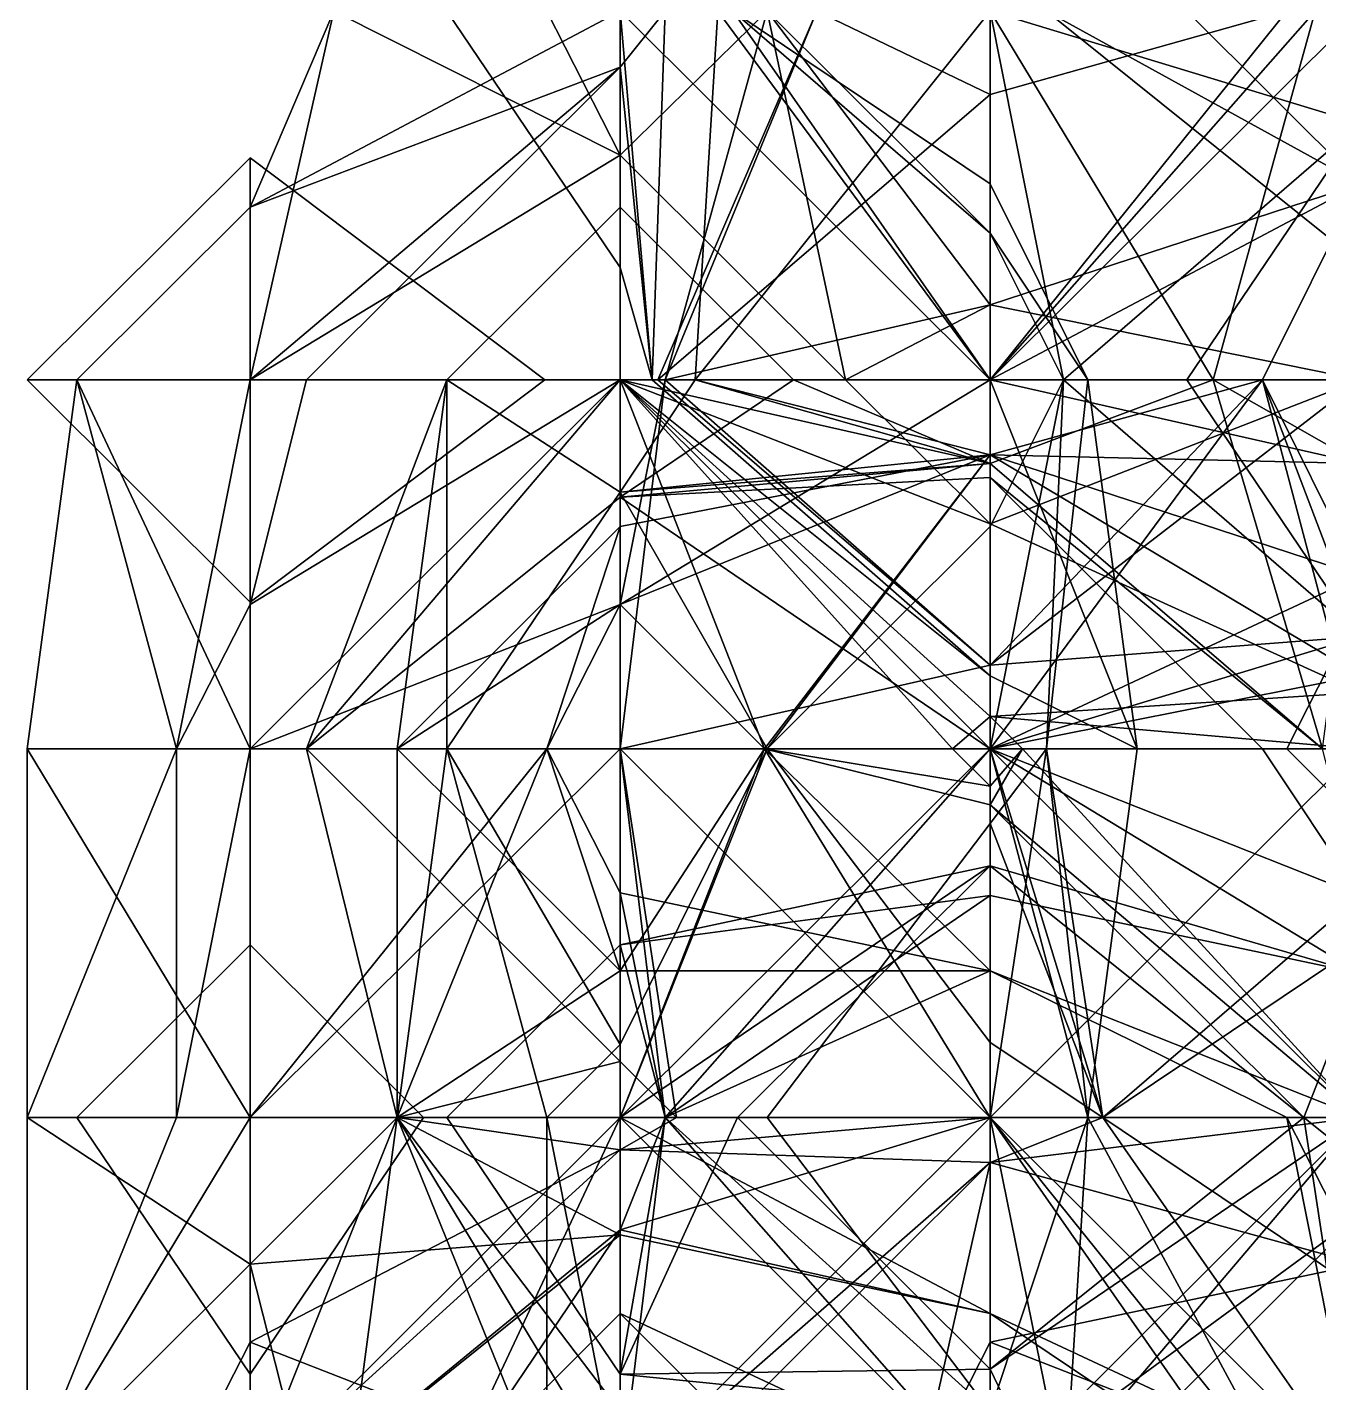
# Model space of a CAD drawing. Header units: metres. Extents: x 15 to 162, y 15 to 204.
# Drawn here: x 14.63 to 35.92, y 99.04 to 121.4 of the extents above; entities that cross this region are included whole.
import ezdxf

# ---------------------------------------------------------------- set-up
doc = ezdxf.new("R2010")
doc.units = ezdxf.units.M

msp = doc.modelspace()

# ---------------------------------------------------------------- linework, layer by layer
at = {"layer": 'fALFF_NINET_XXX_pre-post.nii', "color": 116, "linetype": 'CONTINUOUS'}
for points in [[(24.4, 121.666664, 47.82535), (19.68139, 121.666664, 53.129032), (18.3, 118.4329, 53.129032)], [(24.4, 120.73991, 47.225807), (24.4, 121.666664, 47.82535), (18.3, 118.4329, 53.129032)], [(24.4, 119.29037, 59.032257), (18.3, 115.583336, 55.894226), (19.68139, 121.666664, 53.129032)], [(18.3, 118.4329, 53.129032), (19.68139, 121.666664, 53.129032), (18.3, 115.583336, 55.894226)], [(24.4, 119.29037, 59.032257), (19.68139, 121.666664, 53.129032), (23.189682, 121.666664, 59.032257)], [(24.4, 121.666664, 37.217995), (21.542631, 121.666664, 41.322582), (24.4, 117.43685, 41.322582)], [(24.4, 117.43685, 41.322582), (21.542631, 121.666664, 41.322582), (24.4, 121.666664, 45.427166)], [(24.4, 119.29037, 59.032257), (23.189682, 121.666664, 59.032257), (24.4, 121.666664, 60.203533)], [(24.931028, 115.583336, 41.322582), (24.4, 121.666664, 37.217995), (24.4, 117.43685, 41.322582)], [(30.5, 115.583336, 36.588425), (24.4, 121.666664, 37.217995), (24.931028, 115.583336, 41.322582)], [(30.5, 115.583336, 36.588425), (26.258595, 121.666664, 35.419353), (24.4, 121.666664, 37.217995)], [(24.4, 120.73991, 47.225807), (24.931028, 115.583336, 41.322582), (25.143436, 121.666664, 47.225807)], [(24.4, 117.43685, 41.322582), (24.4, 121.666664, 45.427166), (24.931028, 115.583336, 41.322582)], [(24.4, 121.666664, 45.427166), (25.143436, 121.666664, 47.225807), (24.931028, 115.583336, 41.322582)], [(24.4, 120.73991, 47.225807), (25.143436, 121.666664, 47.225807), (24.4, 121.666664, 47.82535)], [(24.4, 119.29037, 59.032257), (24.4, 121.666664, 60.203533), (26.82559, 121.666664, 64.935486)], [(28.117188, 115.583336, 59.032257), (24.4, 119.29037, 59.032257), (26.82559, 121.666664, 64.935486)], [(30.5, 120.28905, 76.741936), (25.019531, 115.583336, 76.741936), (27.642632, 121.666664, 70.83871)], [(25.019531, 115.583336, 76.741936), (25.143436, 115.583336, 70.83871), (27.642632, 121.666664, 70.83871)], [(30.5, 116.81901, 64.935486), (26.82559, 121.666664, 64.935486), (25.143436, 115.583336, 70.83871)], [(26.82559, 121.666664, 64.935486), (27.642632, 121.666664, 70.83871), (25.143436, 115.583336, 70.83871)], [(25.639063, 115.583336, 112.16129), (30.5, 121.666664, 106.97752), (26.012829, 121.666664, 112.16129)], [(25.639063, 115.583336, 112.16129), (30.5, 115.583336, 108.605415), (30.5, 121.666664, 106.97752)], [(25.639063, 115.583336, 112.16129), (26.012829, 121.666664, 112.16129), (30.5, 115.583336, 116.865425)], [(30.5, 115.583336, 116.865425), (26.012829, 121.666664, 112.16129), (30.5, 121.666664, 116.50371)], [(30.5, 118.0023, 29.516129), (26.258595, 121.666664, 35.419353), (30.5, 118.8171, 35.419353)], [(26.82559, 121.666664, 29.516129), (26.258595, 121.666664, 35.419353), (30.5, 118.0023, 29.516129)], [(30.5, 115.583336, 36.588425), (30.5, 118.8171, 35.419353), (26.258595, 121.666664, 35.419353)], [(30.5, 121.666664, 25.960249), (26.82559, 121.666664, 29.516129), (30.5, 118.0023, 29.516129)], [(28.117188, 115.583336, 59.032257), (26.82559, 121.666664, 64.935486), (30.5, 116.81901, 64.935486)], [(30.5, 120.28905, 76.741936), (27.642632, 121.666664, 70.83871), (30.5, 121.666664, 73.603905)], [(36.6, 119.81315, 23.612904), (36.6, 121.666664, 24.21245), (30.5, 121.666664, 25.960249)], [(36.6, 119.81315, 23.612904), (30.5, 121.666664, 25.960249), (31.708038, 115.583336, 29.516129)], [(30.5, 118.0023, 29.516129), (31.708038, 115.583336, 29.516129), (30.5, 121.666664, 25.960249)], [(30.5, 121.666664, 73.603905), (35.389683, 121.666664, 76.741936), (30.5, 120.28905, 76.741936)], [(35.389683, 121.666664, 76.741936), (30.5, 115.583336, 81.308334), (30.5, 120.28905, 76.741936)], [(35.389683, 121.666664, 76.741936), (36.6, 121.666664, 77.91321), (30.5, 115.583336, 81.308334)], [(36.6, 121.666664, 77.91321), (36.6, 115.583336, 79.50713), (30.5, 115.583336, 81.308334)], [(35.856564, 121.666664, 112.16129), (30.5, 115.583336, 108.605415), (34.174408, 115.583336, 112.16129)], [(35.856564, 121.666664, 112.16129), (30.5, 121.666664, 106.97752), (30.5, 115.583336, 108.605415)], [(34.174408, 115.583336, 112.16129), (30.5, 121.666664, 116.50371), (35.856564, 121.666664, 112.16129)], [(30.5, 115.583336, 116.865425), (30.5, 121.666664, 116.50371), (34.174408, 115.583336, 112.16129)], [(36.6, 118.8171, 100.354836), (31.429296, 121.666664, 106.258064), (36.6, 117.51546, 106.258064)], [(33.742634, 121.666664, 100.354836), (31.429296, 121.666664, 106.258064), (36.6, 118.8171, 100.354836)], [(31.429296, 121.666664, 106.258064), (36.6, 121.666664, 111.26197), (36.6, 117.51546, 106.258064)], [(36.6, 121.666664, 97.58964), (33.742634, 121.666664, 100.354836), (36.6, 118.8171, 100.354836)], [(24.4, 120.73991, 47.225807), (18.3, 118.4329, 53.129032), (18.3, 115.583336, 49.024445)], [(24.4, 120.73991, 47.225807), (18.3, 115.583336, 49.024445), (19.229298, 115.583336, 47.225807)], [(24.4, 115.583336, 42.2219), (24.4, 120.73991, 47.225807), (19.229298, 115.583336, 47.225807)], [(24.4, 120.73991, 47.225807), (24.4, 115.583336, 42.2219), (24.931028, 115.583336, 41.322582)], [(25.019531, 115.583336, 76.741936), (30.5, 120.28905, 76.741936), (30.5, 115.583336, 81.308334)], [(36.6, 119.81315, 23.612904), (31.708038, 115.583336, 29.516129), (33.742634, 115.583336, 23.612904)], [(36.6, 115.583336, 20.847708), (36.6, 119.81315, 23.612904), (33.742634, 115.583336, 23.612904)], [(18.3, 115.583336, 79.08928), (18.3, 119.2477, 82.645164), (14.625591, 115.583336, 82.645164)], [(14.625591, 115.583336, 82.645164), (18.3, 119.2477, 82.645164), (18.3, 115.583336, 87.3493)], [(24.4, 119.29037, 59.032257), (24.4, 115.583336, 58.518364), (18.3, 115.583336, 55.894226)], [(23.160938, 115.583336, 82.645164), (18.3, 119.2477, 82.645164), (18.3, 115.583336, 79.08928)], [(23.160938, 115.583336, 82.645164), (18.3, 115.583336, 87.3493), (18.3, 119.2477, 82.645164)], [(28.117188, 115.583336, 59.032257), (24.4, 115.583336, 58.518364), (24.4, 119.29037, 59.032257)], [(30.5, 118.8171, 35.419353), (32.112827, 115.583336, 35.419353), (30.5, 118.0023, 29.516129)], [(32.112827, 115.583336, 35.419353), (30.5, 118.8171, 35.419353), (30.5, 115.583336, 36.588425)], [(36.6, 118.8171, 64.935486), (36.6, 115.583336, 63.060562), (30.5, 116.81901, 64.935486)], [(30.5, 115.583336, 65.65494), (34.98717, 115.583336, 70.83871), (36.6, 118.8171, 70.83871)], [(30.5, 115.583336, 65.65494), (36.6, 118.8171, 70.83871), (30.5, 116.81901, 64.935486)], [(30.5, 116.81901, 64.935486), (36.6, 118.8171, 70.83871), (36.6, 118.8171, 64.935486)], [(34.98717, 115.583336, 70.83871), (36.6, 115.583336, 73.97674), (36.6, 118.8171, 70.83871)], [(18.3, 115.583336, 49.024445), (18.3, 118.4329, 53.129032), (15.442632, 115.583336, 53.129032)], [(15.442632, 115.583336, 53.129032), (18.3, 118.4329, 53.129032), (18.3, 115.583336, 55.894226)], [(24.4, 115.583336, 103.49287), (24.4, 118.4329, 106.258064), (21.542631, 115.583336, 106.258064)], [(21.542631, 115.583336, 106.258064), (24.4, 118.4329, 106.258064), (24.4, 115.583336, 110.36265)], [(27.257368, 115.583336, 106.258064), (24.4, 118.4329, 106.258064), (24.4, 115.583336, 103.49287)], [(27.257368, 115.583336, 106.258064), (24.4, 115.583336, 110.36265), (24.4, 118.4329, 106.258064)], [(32.112827, 115.583336, 35.419353), (31.708038, 115.583336, 29.516129), (30.5, 118.0023, 29.516129)], [(30.5, 116.81901, 64.935486), (25.143436, 115.583336, 70.83871), (30.5, 115.583336, 65.65494)], [(28.117188, 115.583336, 59.032257), (30.5, 116.81901, 64.935486), (30.5, 115.583336, 61.338207)], [(36.6, 115.583336, 63.060562), (30.5, 115.583336, 61.338207), (30.5, 116.81901, 64.935486)], [(15.442632, 115.583336, 53.129032), (14.625591, 109.5, 53.129032), (17.089684, 109.5, 47.225807)], [(14.625591, 109.5, 53.129032), (15.442632, 115.583336, 53.129032), (18.3, 109.5, 56.684914)], [(18.3, 115.583336, 79.08928), (14.625591, 115.583336, 82.645164), (18.3, 111.91897, 82.645164)], [(18.3, 111.91897, 82.645164), (14.625591, 115.583336, 82.645164), (18.3, 115.583336, 87.3493)], [(18.3, 115.583336, 49.024445), (15.442632, 115.583336, 53.129032), (17.089684, 109.5, 47.225807)], [(18.3, 109.5, 56.684914), (15.442632, 115.583336, 53.129032), (18.3, 115.583336, 55.894226)], [(18.3, 115.583336, 49.024445), (17.089684, 109.5, 47.225807), (18.3, 111.876305, 47.225807)], [(18.3, 111.876305, 47.225807), (24.4, 115.583336, 42.2219), (19.229298, 115.583336, 47.225807)], [(18.3, 111.876305, 47.225807), (18.3, 109.5, 46.05453), (24.4, 115.583336, 42.2219)], [(18.3, 109.5, 46.05453), (24.4, 109.5, 43.669926), (24.4, 115.583336, 42.2219)], [(18.3, 111.876305, 47.225807), (19.229298, 115.583336, 47.225807), (18.3, 115.583336, 49.024445)], [(24.4, 111.876305, 59.032257), (18.3, 109.5, 56.684914), (24.4, 115.583336, 58.518364)], [(24.4, 115.583336, 58.518364), (18.3, 109.5, 56.684914), (18.3, 115.583336, 55.894226)], [(18.3, 111.91897, 82.645164), (23.160938, 115.583336, 82.645164), (18.3, 115.583336, 79.08928)], [(18.3, 111.91897, 82.645164), (18.3, 115.583336, 87.3493), (23.160938, 115.583336, 82.645164)], [(24.4, 115.583336, 103.49287), (19.229298, 109.5, 100.354836), (24.4, 113.65121, 100.354836)], [(24.4, 115.583336, 103.49287), (21.542631, 115.583336, 106.258064), (19.229298, 109.5, 100.354836)], [(21.542631, 115.583336, 106.258064), (20.725592, 109.5, 106.258064), (19.229298, 109.5, 100.354836)], [(21.542631, 109.5, 112.16129), (20.725592, 109.5, 106.258064), (21.542631, 115.583336, 106.258064)], [(24.4, 113.72982, 112.16129), (21.542631, 115.583336, 106.258064), (24.4, 115.583336, 110.36265)], [(24.4, 113.72982, 112.16129), (21.542631, 109.5, 112.16129), (21.542631, 115.583336, 106.258064)], [(30.5, 110.70474, 41.322582), (24.931028, 115.583336, 41.322582), (24.4, 115.583336, 42.2219)], [(30.5, 110.70474, 41.322582), (24.4, 115.583336, 42.2219), (30.5, 109.5, 43.669926)], [(30.5, 109.5, 43.669926), (24.4, 115.583336, 42.2219), (24.4, 109.5, 43.669926)], [(30.5, 113.20703, 59.032257), (30.5, 110.02957, 53.129032), (24.4, 115.583336, 58.518364)], [(30.5, 113.20703, 59.032257), (24.4, 115.583336, 58.518364), (28.117188, 115.583336, 59.032257)], [(30.5, 110.02957, 53.129032), (29.880468, 109.5, 53.129032), (24.4, 115.583336, 58.518364)], [(24.4, 111.876305, 59.032257), (24.4, 115.583336, 58.518364), (26.782812, 109.5, 59.032257)], [(29.880468, 109.5, 53.129032), (26.782812, 109.5, 59.032257), (24.4, 115.583336, 58.518364)], [(30.5, 115.583336, 65.65494), (25.143436, 115.583336, 70.83871), (24.4, 111.876305, 70.83871)], [(30.5, 115.583336, 65.65494), (24.4, 111.876305, 70.83871), (30.5, 114.34766, 64.935486)], [(30.5, 110.87762, 76.741936), (24.4, 109.5, 72.00999), (25.143436, 115.583336, 70.83871)], [(24.4, 111.876305, 70.83871), (25.143436, 115.583336, 70.83871), (24.4, 109.5, 72.00999)], [(27.257368, 115.583336, 106.258064), (24.4, 115.583336, 103.49287), (24.4, 113.65121, 100.354836)], [(27.257368, 115.583336, 106.258064), (24.4, 113.65121, 100.354836), (30.5, 114.20572, 106.258064)], [(24.4, 115.583336, 110.36265), (27.257368, 115.583336, 106.258064), (30.5, 114.20572, 106.258064)], [(24.4, 115.583336, 110.36265), (30.5, 114.20572, 106.258064), (24.4, 113.72982, 112.16129)], [(25.639063, 115.583336, 112.16129), (24.4, 113.72982, 112.16129), (30.5, 114.20572, 106.258064)], [(24.4, 113.72982, 112.16129), (25.639063, 115.583336, 112.16129), (30.5, 114.34766, 118.064514)], [(30.5, 115.583336, 36.588425), (24.931028, 115.583336, 41.322582), (30.5, 110.70474, 41.322582)], [(30.5, 110.87762, 76.741936), (25.143436, 115.583336, 70.83871), (25.019531, 115.583336, 76.741936)], [(30.5, 110.87762, 76.741936), (25.019531, 115.583336, 76.741936), (30.5, 115.583336, 81.308334)], [(30.5, 115.583336, 108.605415), (25.639063, 115.583336, 112.16129), (30.5, 114.20572, 106.258064)], [(25.639063, 115.583336, 112.16129), (30.5, 115.583336, 116.865425), (30.5, 114.34766, 118.064514)], [(30.5, 115.583336, 61.338207), (30.5, 113.20703, 59.032257), (28.117188, 115.583336, 59.032257)], [(36.6, 111.353516, 23.612904), (31.708038, 115.583336, 29.516129), (30.5, 109.5, 25.960249)], [(30.5, 109.5, 25.960249), (31.708038, 115.583336, 29.516129), (30.5, 113.16437, 29.516129)], [(30.5, 109.5, 34.22026), (30.5, 113.16437, 29.516129), (31.708038, 115.583336, 29.516129)], [(30.5, 109.5, 34.22026), (31.708038, 115.583336, 29.516129), (31.429296, 109.5, 35.419353)], [(30.5, 115.583336, 36.588425), (30.5, 110.70474, 41.322582), (32.92559, 109.5, 41.322582)], [(30.5, 115.583336, 36.588425), (32.92559, 109.5, 41.322582), (32.112827, 115.583336, 35.419353)], [(36.6, 115.583336, 63.060562), (36.6, 110.42676, 59.032257), (30.5, 113.20703, 59.032257)], [(36.6, 115.583336, 63.060562), (30.5, 113.20703, 59.032257), (30.5, 115.583336, 61.338207)], [(34.98717, 115.583336, 70.83871), (30.5, 115.583336, 65.65494), (30.5, 114.34766, 64.935486)], [(34.98717, 115.583336, 70.83871), (30.5, 114.34766, 64.935486), (36.6, 112.34956, 70.83871)], [(36.6, 109.5, 74.9433), (30.5, 109.5, 75.18114), (34.98717, 115.583336, 70.83871)], [(30.5, 109.5, 75.18114), (30.5, 110.87762, 76.741936), (34.98717, 115.583336, 70.83871)], [(30.5, 110.87762, 76.741936), (36.6, 111.353516, 76.741936), (34.98717, 115.583336, 70.83871)], [(30.5, 110.87762, 76.741936), (36.6, 115.583336, 79.50713), (36.6, 111.353516, 76.741936)], [(30.5, 115.583336, 81.308334), (36.6, 115.583336, 79.50713), (30.5, 110.87762, 76.741936)], [(30.5, 114.20572, 106.258064), (34.174408, 115.583336, 112.16129), (30.5, 115.583336, 108.605415)], [(35.98047, 109.5, 106.258064), (34.174408, 115.583336, 112.16129), (30.5, 114.20572, 106.258064)], [(30.5, 115.583336, 116.865425), (34.174408, 115.583336, 112.16129), (36.6, 114.20572, 112.16129)], [(30.5, 115.583336, 116.865425), (36.6, 114.20572, 112.16129), (30.5, 114.34766, 118.064514)], [(31.429296, 109.5, 35.419353), (31.708038, 115.583336, 29.516129), (32.112827, 115.583336, 35.419353)], [(32.112827, 115.583336, 35.419353), (32.92559, 109.5, 41.322582), (31.429296, 109.5, 35.419353)], [(36.6, 111.353516, 23.612904), (33.742634, 115.583336, 23.612904), (31.708038, 115.583336, 29.516129)], [(36.6, 115.583336, 20.847708), (33.742634, 115.583336, 23.612904), (36.6, 111.353516, 23.612904)], [(35.98047, 109.5, 106.258064), (36.6, 114.20572, 112.16129), (34.174408, 115.583336, 112.16129)], [(36.6, 109.5, 74.9433), (34.98717, 115.583336, 70.83871), (36.6, 112.34956, 70.83871)], [(36.6, 115.583336, 73.97674), (34.98717, 115.583336, 70.83871), (36.6, 111.353516, 76.741936)], [(30.5, 114.34766, 64.935486), (24.4, 111.876305, 59.032257), (26.782812, 109.5, 59.032257)], [(30.5, 114.34766, 64.935486), (24.4, 113.16437, 64.935486), (24.4, 111.876305, 59.032257)], [(30.5, 114.34766, 64.935486), (24.4, 111.876305, 70.83871), (24.4, 113.16437, 64.935486)], [(24.4, 113.72982, 112.16129), (30.5, 114.34766, 118.064514), (26.82559, 109.5, 118.064514)], [(30.5, 109.5, 60.23135), (30.5, 114.34766, 64.935486), (26.782812, 109.5, 59.032257)], [(26.82559, 109.5, 118.064514), (30.5, 114.34766, 118.064514), (30.5, 109.5, 121.62039)], [(30.5, 109.5, 60.23135), (36.6, 110.70701, 64.935486), (30.5, 114.34766, 64.935486)], [(36.6, 112.34956, 70.83871), (30.5, 114.34766, 64.935486), (36.6, 110.70701, 64.935486)], [(30.5, 114.34766, 118.064514), (36.6, 114.20572, 112.16129), (36.6, 112.34956, 118.064514)], [(36.6, 112.34956, 118.064514), (30.5, 109.5, 121.62039), (30.5, 114.34766, 118.064514)], [(30.5, 114.20572, 106.258064), (24.4, 113.65121, 100.354836), (30.5, 113.97491, 100.354836)], [(30.5, 114.20572, 106.258064), (30.5, 113.97491, 100.354836), (35.98047, 109.5, 106.258064)], [(30.5, 113.97491, 100.354836), (24.4, 113.65121, 100.354836), (30.5, 109.5, 96.01242)], [(34.98717, 109.5, 100.354836), (30.5, 113.97491, 100.354836), (30.5, 109.5, 96.01242)], [(35.98047, 109.5, 106.258064), (30.5, 113.97491, 100.354836), (34.98717, 109.5, 100.354836)], [(24.4, 109.5, 96.32654), (24.4, 113.65121, 100.354836), (19.229298, 109.5, 100.354836)], [(21.542631, 109.5, 112.16129), (24.4, 113.72982, 112.16129), (24.4, 109.5, 114.92649)], [(24.4, 113.72982, 112.16129), (26.82559, 109.5, 118.064514), (24.4, 109.5, 114.92649)], [(30.5, 109.5, 96.01242), (24.4, 113.65121, 100.354836), (24.4, 109.5, 96.32654)], [(23.189682, 109.5, 59.032257), (24.4, 113.16437, 64.935486), (20.725592, 109.5, 64.935486)], [(24.4, 113.16437, 64.935486), (24.4, 111.876305, 70.83871), (20.725592, 109.5, 64.935486)], [(24.4, 111.876305, 59.032257), (24.4, 113.16437, 64.935486), (23.189682, 109.5, 59.032257)], [(30.5, 109.5, 25.960249), (30.5, 113.16437, 29.516129), (26.82559, 109.5, 29.516129)], [(26.82559, 109.5, 29.516129), (30.5, 113.16437, 29.516129), (30.5, 109.5, 34.22026)], [(36.6, 110.42676, 59.032257), (30.5, 110.02957, 53.129032), (30.5, 113.20703, 59.032257)], [(36.6, 109.5, 122.169106), (30.5, 109.5, 121.62039), (36.6, 112.34956, 118.064514)], [(18.3, 109.5, 46.05453), (18.3, 111.876305, 47.225807), (17.089684, 109.5, 47.225807)], [(24.4, 111.876305, 59.032257), (23.189682, 109.5, 59.032257), (18.3, 109.5, 56.684914)], [(20.725592, 109.5, 64.935486), (24.4, 111.876305, 70.83871), (23.189682, 109.5, 70.83871)], [(23.189682, 109.5, 70.83871), (24.4, 111.876305, 70.83871), (24.4, 109.5, 72.00999)], [(36.6, 109.5, 127.56502), (36.6, 111.876305, 129.87097), (35.389683, 109.5, 129.87097)], [(35.389683, 109.5, 129.87097), (36.6, 111.876305, 129.87097), (36.6, 109.5, 131.04224)], [(36.6, 111.353516, 23.612904), (30.5, 109.5, 25.960249), (36.6, 109.5, 24.512222)], [(30.5, 110.87762, 76.741936), (30.5, 109.5, 75.18114), (24.4, 109.5, 72.00999)], [(36.6, 109.5, 62.629536), (36.6, 110.70701, 64.935486), (30.5, 109.5, 60.23135)], [(32.92559, 109.5, 41.322582), (30.5, 110.70474, 41.322582), (30.5, 109.5, 43.669926)], [(36.6, 109.5, 58.518364), (30.5, 110.02957, 53.129032), (36.6, 110.42676, 59.032257)], [(30.5, 109.5, 51.92994), (29.880468, 109.5, 53.129032), (30.5, 110.02957, 53.129032)], [(31.031029, 109.5, 53.129032), (30.5, 109.5, 51.92994), (30.5, 110.02957, 53.129032)], [(36.6, 109.5, 58.518364), (31.031029, 109.5, 53.129032), (30.5, 110.02957, 53.129032)], [(17.089684, 103.416664, 47.225807), (17.089684, 109.5, 47.225807), (14.625591, 103.416664, 53.129032)], [(14.625591, 103.416664, 53.129032), (17.089684, 109.5, 47.225807), (14.625591, 109.5, 53.129032)], [(18.3, 103.416664, 56.684914), (14.625591, 109.5, 53.129032), (18.3, 109.5, 56.684914)], [(14.625591, 103.416664, 53.129032), (14.625591, 109.5, 53.129032), (18.3, 103.416664, 56.684914)], [(18.3, 109.5, 46.05453), (17.089684, 103.416664, 47.225807), (18.3, 103.416664, 46.05453)], [(17.089684, 109.5, 47.225807), (17.089684, 103.416664, 47.225807), (18.3, 109.5, 46.05453)], [(24.4, 103.416664, 43.669926), (24.4, 109.5, 43.669926), (18.3, 103.416664, 46.05453)], [(24.4, 109.5, 43.669926), (18.3, 109.5, 46.05453), (18.3, 103.416664, 46.05453)], [(23.189682, 109.5, 59.032257), (20.725592, 103.416664, 59.032257), (18.3, 103.416664, 56.684914)], [(18.3, 109.5, 56.684914), (23.189682, 109.5, 59.032257), (18.3, 103.416664, 56.684914)], [(24.4, 109.5, 96.32654), (19.229298, 109.5, 100.354836), (24.4, 104.34342, 100.354836)], [(24.4, 104.34342, 100.354836), (19.229298, 109.5, 100.354836), (20.725592, 103.416664, 106.258064)], [(19.229298, 109.5, 100.354836), (20.725592, 109.5, 106.258064), (20.725592, 103.416664, 106.258064)], [(20.725592, 103.416664, 59.032257), (20.725592, 109.5, 64.935486), (24.4, 105.83563, 64.935486)], [(20.725592, 103.416664, 59.032257), (23.189682, 109.5, 59.032257), (20.725592, 109.5, 64.935486)], [(24.4, 105.83563, 64.935486), (20.725592, 109.5, 64.935486), (23.189682, 109.5, 70.83871)], [(20.725592, 103.416664, 106.258064), (20.725592, 109.5, 106.258064), (20.725592, 103.416664, 112.16129)], [(20.725592, 103.416664, 112.16129), (20.725592, 109.5, 106.258064), (21.542631, 109.5, 112.16129)], [(23.189682, 103.416664, 118.064514), (20.725592, 103.416664, 112.16129), (21.542631, 109.5, 112.16129)], [(24.4, 104.62367, 118.064514), (21.542631, 109.5, 112.16129), (24.4, 109.5, 114.92649)], [(24.4, 104.62367, 118.064514), (23.189682, 103.416664, 118.064514), (21.542631, 109.5, 112.16129)], [(24.4, 105.83563, 64.935486), (23.189682, 109.5, 70.83871), (24.4, 107.123695, 70.83871)], [(24.4, 107.123695, 70.83871), (23.189682, 109.5, 70.83871), (24.4, 109.5, 72.00999)], [(30.5, 103.416664, 43.669926), (30.5, 109.5, 43.669926), (24.4, 103.416664, 43.669926)], [(30.5, 109.5, 43.669926), (24.4, 109.5, 43.669926), (24.4, 103.416664, 43.669926)], [(30.5, 103.416664, 63.060562), (24.4, 103.416664, 62.588142), (26.782812, 109.5, 59.032257)], [(24.4, 103.416664, 62.588142), (24.4, 105.83563, 64.935486), (26.782812, 109.5, 59.032257)], [(24.4, 105.83563, 64.935486), (30.5, 105.83563, 64.935486), (26.782812, 109.5, 59.032257)], [(24.4, 109.5, 72.00999), (30.5, 109.5, 75.18114), (25.143436, 103.416664, 70.83871)], [(24.4, 109.5, 72.00999), (25.143436, 103.416664, 70.83871), (24.4, 107.123695, 70.83871)], [(25.329296, 103.416664, 100.354836), (24.4, 109.5, 96.32654), (24.4, 104.34342, 100.354836)], [(25.329296, 103.416664, 100.354836), (30.5, 103.416664, 95.35093), (24.4, 109.5, 96.32654)], [(30.5, 103.416664, 95.35093), (30.5, 109.5, 96.01242), (24.4, 109.5, 96.32654)], [(24.4, 104.62367, 118.064514), (24.4, 109.5, 114.92649), (26.82559, 109.5, 118.064514)], [(26.82559, 109.5, 118.064514), (24.4, 103.416664, 119.23579), (24.4, 104.62367, 118.064514)], [(26.82559, 109.5, 118.064514), (30.5, 109.5, 121.62039), (24.4, 103.416664, 119.23579)], [(30.5, 109.5, 121.62039), (30.5, 103.416664, 122.09282), (24.4, 103.416664, 119.23579)], [(30.5, 109.5, 75.18114), (30.5, 107.08103, 76.741936), (25.143436, 103.416664, 70.83871)], [(30.5, 108.882164, 53.129032), (30.5, 108.57324, 59.032257), (26.782812, 109.5, 59.032257)], [(29.880468, 109.5, 53.129032), (30.5, 108.882164, 53.129032), (26.782812, 109.5, 59.032257)], [(30.5, 103.416664, 63.060562), (26.782812, 109.5, 59.032257), (30.5, 108.57324, 59.032257)], [(30.5, 109.5, 60.23135), (26.782812, 109.5, 59.032257), (30.5, 105.83563, 64.935486)], [(30.5, 109.5, 25.960249), (26.82559, 109.5, 29.516129), (30.5, 104.65234, 29.516129)], [(30.5, 104.65234, 29.516129), (26.82559, 109.5, 29.516129), (30.5, 109.5, 34.22026)], [(30.5, 109.5, 51.92994), (30.5, 108.882164, 53.129032), (29.880468, 109.5, 53.129032)], [(32.358593, 103.416664, 29.516129), (30.5, 109.5, 25.960249), (30.5, 104.65234, 29.516129)], [(32.358593, 103.416664, 29.516129), (36.6, 103.416664, 26.750935), (30.5, 109.5, 25.960249)], [(36.6, 103.416664, 26.750935), (36.6, 109.5, 24.512222), (30.5, 109.5, 25.960249)], [(30.5, 108.26432, 35.419353), (32.358593, 103.416664, 29.516129), (31.429296, 109.5, 35.419353)], [(30.5, 104.65234, 29.516129), (30.5, 109.5, 34.22026), (32.358593, 103.416664, 29.516129)], [(30.5, 109.5, 34.22026), (31.429296, 109.5, 35.419353), (32.358593, 103.416664, 29.516129)], [(30.5, 103.416664, 38.975235), (30.5, 108.26432, 35.419353), (31.429296, 109.5, 35.419353)], [(30.5, 103.416664, 38.975235), (31.429296, 109.5, 35.419353), (32.112827, 103.416664, 41.322582)], [(32.112827, 103.416664, 41.322582), (32.92559, 109.5, 41.322582), (30.5, 109.5, 43.669926)], [(30.5, 103.416664, 43.669926), (32.112827, 103.416664, 41.322582), (30.5, 109.5, 43.669926)], [(30.5, 108.882164, 53.129032), (30.5, 109.5, 51.92994), (31.031029, 109.5, 53.129032)], [(31.031029, 109.5, 53.129032), (36.6, 103.416664, 58.518364), (30.5, 108.57324, 59.032257)], [(31.031029, 109.5, 53.129032), (30.5, 108.57324, 59.032257), (30.5, 108.882164, 53.129032)], [(36.6, 103.416664, 62.629536), (30.5, 109.5, 60.23135), (30.5, 105.83563, 64.935486)], [(36.6, 103.416664, 62.629536), (36.6, 109.5, 62.629536), (30.5, 109.5, 60.23135)], [(30.5, 109.5, 75.18114), (36.6, 109.5, 74.9433), (36.6, 105.79297, 76.741936)], [(30.5, 107.08103, 76.741936), (30.5, 109.5, 75.18114), (36.6, 105.79297, 76.741936)], [(32.358593, 103.416664, 94.451614), (30.5, 109.5, 96.01242), (30.5, 103.416664, 95.35093)], [(32.358593, 103.416664, 94.451614), (36.6, 107.08103, 100.354836), (30.5, 109.5, 96.01242)], [(36.6, 107.08103, 100.354836), (34.98717, 109.5, 100.354836), (30.5, 109.5, 96.01242)], [(36.6, 103.416664, 122.63091), (30.5, 103.416664, 122.09282), (36.6, 109.5, 122.169106)], [(36.6, 109.5, 122.169106), (30.5, 103.416664, 122.09282), (30.5, 109.5, 121.62039)], [(31.031029, 109.5, 53.129032), (36.6, 109.5, 58.518364), (36.6, 103.416664, 58.518364)], [(32.112827, 103.416664, 41.322582), (31.429296, 109.5, 35.419353), (32.92559, 109.5, 41.322582)], [(34.98717, 109.5, 100.354836), (36.6, 107.08103, 100.354836), (35.98047, 109.5, 106.258064)], [(36.6, 109.5, 127.56502), (35.389683, 109.5, 129.87097), (36.6, 108.29299, 129.87097)], [(36.6, 108.29299, 129.87097), (35.389683, 109.5, 129.87097), (36.6, 109.5, 131.04224)], [(30.5, 108.57324, 59.032257), (36.6, 103.416664, 58.518364), (35.670704, 103.416664, 59.032257)], [(35.670704, 103.416664, 59.032257), (30.5, 103.416664, 63.060562), (30.5, 108.57324, 59.032257)], [(30.5, 103.416664, 30.715221), (30.5, 108.26432, 35.419353), (26.82559, 103.416664, 35.419353)], [(26.82559, 103.416664, 35.419353), (30.5, 108.26432, 35.419353), (30.5, 103.416664, 38.975235)], [(30.5, 108.26432, 35.419353), (30.5, 103.416664, 30.715221), (32.358593, 103.416664, 29.516129)], [(24.4, 103.416664, 79.50713), (30.5, 107.56787, 82.645164), (26.337423, 103.416664, 82.645164)], [(24.4, 103.416664, 79.50713), (24.4, 106.266235, 76.741936), (30.5, 107.56787, 82.645164)], [(24.4, 106.266235, 76.741936), (30.5, 107.08103, 76.741936), (30.5, 107.56787, 82.645164)], [(26.337423, 103.416664, 82.645164), (30.5, 107.56787, 82.645164), (30.5, 103.416664, 87.64907)], [(35.670704, 103.416664, 82.645164), (30.5, 107.56787, 82.645164), (36.6, 105.79297, 76.741936)], [(30.5, 107.56787, 82.645164), (30.5, 107.08103, 76.741936), (36.6, 105.79297, 76.741936)], [(35.670704, 103.416664, 82.645164), (30.5, 103.416664, 87.64907), (30.5, 107.56787, 82.645164)], [(25.143436, 103.416664, 70.83871), (30.5, 105.83563, 64.935486), (24.4, 107.123695, 70.83871)], [(24.4, 107.123695, 70.83871), (30.5, 105.83563, 64.935486), (24.4, 105.83563, 64.935486)], [(30.5, 107.08103, 76.741936), (24.4, 106.266235, 76.741936), (25.143436, 103.416664, 70.83871)], [(32.358593, 103.416664, 94.451614), (36.6, 106.266235, 94.451614), (36.6, 107.08103, 100.354836)], [(18.3, 103.416664, 62.170288), (18.3, 106.266235, 64.935486), (15.442632, 103.416664, 64.935486)], [(15.442632, 103.416664, 64.935486), (18.3, 106.266235, 64.935486), (18.3, 103.416664, 69.04007)], [(18.3, 103.416664, 62.170288), (21.157368, 103.416664, 64.935486), (18.3, 106.266235, 64.935486)], [(18.3, 106.266235, 64.935486), (21.157368, 103.416664, 64.935486), (18.3, 103.416664, 69.04007)], [(24.4, 103.416664, 72.63735), (24.4, 106.266235, 76.741936), (21.542631, 103.416664, 76.741936)], [(21.542631, 103.416664, 76.741936), (24.4, 106.266235, 76.741936), (24.4, 103.416664, 79.50713)], [(24.4, 103.416664, 72.63735), (25.143436, 103.416664, 70.83871), (24.4, 106.266235, 76.741936)], [(36.6, 103.416664, 91.68642), (36.6, 106.266235, 94.451614), (32.358593, 103.416664, 94.451614)], [(24.4, 103.416664, 62.588142), (20.725592, 103.416664, 59.032257), (24.4, 105.83563, 64.935486)], [(25.143436, 103.416664, 70.83871), (30.5, 103.416664, 66.496284), (30.5, 105.83563, 64.935486)], [(35.389683, 103.416664, 64.935486), (36.6, 103.416664, 62.629536), (30.5, 105.83563, 64.935486)], [(35.389683, 103.416664, 64.935486), (30.5, 105.83563, 64.935486), (30.5, 103.416664, 66.496284)], [(35.670704, 103.416664, 82.645164), (36.6, 105.79297, 76.741936), (36.6, 103.416664, 79.04788)], [(23.189682, 103.416664, 118.064514), (24.4, 104.62367, 118.064514), (24.4, 103.416664, 119.23579)], [(24.4, 104.34342, 100.354836), (20.725592, 103.416664, 106.258064), (24.4, 103.416664, 101.55393)], [(25.329296, 103.416664, 100.354836), (24.4, 104.34342, 100.354836), (24.4, 103.416664, 101.55393)], [(18.3, 103.416664, 46.05453), (14.625591, 97.333336, 47.225807), (18.3, 97.333336, 43.669926)], [(17.089684, 103.416664, 47.225807), (14.625591, 97.333336, 47.225807), (18.3, 103.416664, 46.05453)], [(14.625591, 97.333336, 47.225807), (17.089684, 103.416664, 47.225807), (14.625591, 97.333336, 53.129032)], [(14.625591, 97.333336, 53.129032), (17.089684, 103.416664, 47.225807), (14.625591, 103.416664, 53.129032)], [(18.3, 100.9977, 59.032257), (14.625591, 103.416664, 53.129032), (18.3, 103.416664, 56.684914)], [(18.3, 100.9977, 59.032257), (14.625591, 97.333336, 59.032257), (14.625591, 103.416664, 53.129032)], [(14.625591, 97.333336, 59.032257), (14.625591, 97.333336, 53.129032), (14.625591, 103.416664, 53.129032)], [(18.3, 99.18685, 64.935486), (18.3, 103.416664, 62.170288), (15.442632, 103.416664, 64.935486)], [(18.3, 99.18685, 64.935486), (15.442632, 103.416664, 64.935486), (18.3, 103.416664, 69.04007)], [(21.542631, 97.333336, 41.322582), (24.4, 103.416664, 43.669926), (18.3, 97.333336, 43.669926)], [(18.3, 97.333336, 43.669926), (24.4, 103.416664, 43.669926), (18.3, 103.416664, 46.05453)], [(18.3, 100.9977, 59.032257), (18.3, 103.416664, 56.684914), (20.725592, 103.416664, 59.032257)], [(18.3, 100.9977, 59.032257), (20.725592, 103.416664, 59.032257), (24.4, 101.48454, 64.935486)], [(18.3, 103.416664, 62.170288), (18.3, 99.18685, 64.935486), (21.157368, 103.416664, 64.935486)], [(21.157368, 103.416664, 64.935486), (18.3, 99.18685, 64.935486), (18.3, 103.416664, 69.04007)], [(18.3, 97.333336, 101.52611), (24.4, 102.88709, 100.354836), (20.725592, 103.416664, 106.258064)], [(18.3, 97.333336, 101.52611), (20.725592, 103.416664, 106.258064), (19.912827, 97.333336, 106.258064)], [(24.4, 97.333336, 111.44183), (19.912827, 97.333336, 106.258064), (20.725592, 103.416664, 112.16129)], [(19.912827, 97.333336, 106.258064), (20.725592, 103.416664, 106.258064), (20.725592, 103.416664, 112.16129)], [(24.4, 103.416664, 62.588142), (24.4, 101.48454, 64.935486), (20.725592, 103.416664, 59.032257)], [(20.725592, 103.416664, 106.258064), (24.4, 102.88709, 100.354836), (24.4, 103.416664, 101.55393)], [(24.4, 97.333336, 111.44183), (20.725592, 103.416664, 112.16129), (24.4, 98.56901, 112.16129)], [(24.4, 98.56901, 112.16129), (20.725592, 103.416664, 112.16129), (23.189682, 97.333336, 118.064514)], [(20.725592, 103.416664, 112.16129), (23.189682, 103.416664, 118.064514), (23.189682, 97.333336, 118.064514)], [(21.542631, 97.333336, 41.322582), (24.4, 100.1829, 41.322582), (24.4, 103.416664, 43.669926)], [(24.4, 99.18685, 76.741936), (24.4, 103.416664, 72.63735), (21.542631, 103.416664, 76.741936)], [(24.4, 99.18685, 76.741936), (21.542631, 103.416664, 76.741936), (24.4, 103.416664, 79.50713)], [(24.4, 97.333336, 119.23579), (23.189682, 103.416664, 118.064514), (24.4, 103.416664, 119.23579)], [(23.189682, 97.333336, 118.064514), (23.189682, 103.416664, 118.064514), (24.4, 97.333336, 119.23579)], [(24.4, 100.1829, 41.322582), (30.5, 97.333336, 46.05453), (24.4, 103.416664, 43.669926)], [(24.4, 103.416664, 43.669926), (30.5, 97.333336, 46.05453), (30.5, 103.416664, 43.669926)], [(24.4, 103.416664, 62.588142), (30.5, 103.416664, 63.060562), (30.5, 100.1829, 64.935486)], [(24.4, 101.48454, 64.935486), (24.4, 103.416664, 62.588142), (30.5, 100.1829, 64.935486)], [(30.5, 103.416664, 66.496284), (25.143436, 103.416664, 70.83871), (24.4, 101.56315, 70.83871)], [(30.5, 103.416664, 66.496284), (24.4, 101.56315, 70.83871), (30.5, 100.1829, 64.935486)], [(24.4, 99.18685, 76.741936), (30.5, 98.56901, 76.741936), (25.143436, 103.416664, 70.83871)], [(24.4, 99.18685, 76.741936), (25.143436, 103.416664, 70.83871), (24.4, 103.416664, 72.63735)], [(24.4, 101.56315, 70.83871), (25.143436, 103.416664, 70.83871), (24.4, 97.333336, 74.9433)], [(30.5, 97.333336, 75.84261), (24.4, 97.333336, 74.9433), (25.143436, 103.416664, 70.83871)], [(26.337423, 103.416664, 82.645164), (24.4, 99.18685, 76.741936), (24.4, 103.416664, 79.50713)], [(26.337423, 103.416664, 82.645164), (30.5, 99.26546, 82.645164), (24.4, 99.18685, 76.741936)], [(30.5, 103.416664, 95.35093), (25.329296, 103.416664, 100.354836), (24.4, 102.88709, 100.354836)], [(30.5, 102.675255, 94.451614), (30.5, 103.416664, 95.35093), (24.4, 102.88709, 100.354836)], [(24.4, 102.88709, 100.354836), (25.329296, 103.416664, 100.354836), (24.4, 103.416664, 101.55393)], [(30.5, 97.333336, 122.63091), (24.4, 97.333336, 119.23579), (30.5, 103.416664, 122.09282)], [(30.5, 103.416664, 122.09282), (24.4, 97.333336, 119.23579), (24.4, 103.416664, 119.23579)], [(30.5, 98.56901, 76.741936), (30.5, 97.333336, 75.84261), (25.143436, 103.416664, 70.83871)], [(30.5, 99.26546, 82.645164), (26.337423, 103.416664, 82.645164), (30.5, 103.416664, 87.64907)], [(30.5, 103.416664, 30.715221), (26.82559, 103.416664, 35.419353), (30.5, 98.56901, 35.419353)], [(30.5, 98.56901, 35.419353), (26.82559, 103.416664, 35.419353), (30.5, 103.416664, 38.975235)], [(31.739063, 97.333336, 35.419353), (30.5, 103.416664, 30.715221), (30.5, 98.56901, 35.419353)], [(36.6, 97.333336, 31.863476), (30.5, 103.416664, 30.715221), (31.739063, 97.333336, 35.419353)], [(36.6, 97.333336, 31.863476), (32.358593, 103.416664, 29.516129), (30.5, 103.416664, 30.715221)], [(30.5, 98.56901, 35.419353), (30.5, 103.416664, 38.975235), (32.112827, 103.416664, 41.322582)], [(30.5, 98.56901, 35.419353), (32.112827, 103.416664, 41.322582), (31.739063, 97.333336, 35.419353)], [(35.389683, 97.333336, 41.322582), (32.112827, 103.416664, 41.322582), (30.5, 103.416664, 43.669926)], [(30.5, 97.333336, 46.05453), (35.389683, 97.333336, 41.322582), (30.5, 103.416664, 43.669926)], [(36.6, 97.333336, 64.21603), (30.5, 103.416664, 63.060562), (35.670704, 103.416664, 59.032257)], [(36.6, 97.333336, 64.21603), (34.741405, 97.333336, 64.935486), (30.5, 103.416664, 63.060562)], [(30.5, 100.1829, 64.935486), (30.5, 103.416664, 63.060562), (34.741405, 97.333336, 64.935486)], [(30.5, 100.1829, 64.935486), (36.6, 97.333336, 65.65494), (30.5, 103.416664, 66.496284)], [(35.389683, 103.416664, 64.935486), (30.5, 103.416664, 66.496284), (36.6, 97.333336, 65.65494)], [(31.429296, 97.333336, 76.741936), (30.5, 99.26546, 82.645164), (36.6, 103.416664, 79.04788)], [(35.670704, 103.416664, 82.645164), (36.6, 103.416664, 79.04788), (30.5, 99.26546, 82.645164)], [(30.5, 99.26546, 82.645164), (30.5, 103.416664, 87.64907), (35.670704, 103.416664, 82.645164)], [(36.6, 103.416664, 91.68642), (32.358593, 103.416664, 94.451614), (30.5, 102.675255, 94.451614)], [(36.6, 103.416664, 91.68642), (30.5, 102.675255, 94.451614), (36.6, 100.9977, 88.548386)], [(30.5, 102.675255, 94.451614), (32.358593, 103.416664, 94.451614), (30.5, 103.416664, 95.35093)], [(36.6, 101.80824, 123.96774), (30.5, 97.333336, 122.63091), (36.6, 103.416664, 122.63091)], [(36.6, 103.416664, 122.63091), (30.5, 97.333336, 122.63091), (30.5, 103.416664, 122.09282)], [(31.429296, 97.333336, 76.741936), (36.6, 103.416664, 79.04788), (36.6, 97.333336, 80.77024)], [(31.739063, 97.333336, 35.419353), (32.112827, 103.416664, 41.322582), (35.389683, 97.333336, 41.322582)], [(36.6, 103.416664, 26.750935), (32.358593, 103.416664, 29.516129), (36.6, 100.5671, 29.516129)], [(36.6, 97.333336, 31.863476), (36.6, 100.5671, 29.516129), (32.358593, 103.416664, 29.516129)], [(36.6, 101.04037, 64.935486), (36.6, 103.416664, 62.629536), (35.389683, 103.416664, 64.935486)], [(36.6, 101.04037, 64.935486), (35.389683, 103.416664, 64.935486), (36.6, 97.333336, 65.65494)], [(36.6, 103.416664, 58.518364), (36.6, 102.675255, 59.032257), (35.670704, 103.416664, 59.032257)], [(36.6, 97.333336, 64.21603), (35.670704, 103.416664, 59.032257), (36.6, 102.675255, 59.032257)], [(24.4, 102.88709, 100.354836), (18.3, 99.70963, 100.354836), (24.4, 97.333336, 94.96551)], [(18.3, 97.333336, 101.52611), (18.3, 99.70963, 100.354836), (24.4, 102.88709, 100.354836)], [(30.5, 102.675255, 94.451614), (24.4, 102.88709, 100.354836), (24.4, 97.333336, 94.96551)], [(30.5, 102.675255, 94.451614), (24.4, 97.333336, 94.96551), (25.143436, 97.333336, 94.451614)], [(29.28968, 97.333336, 88.548386), (30.5, 102.675255, 94.451614), (25.143436, 97.333336, 94.451614)], [(30.5, 99.70963, 88.548386), (30.5, 102.675255, 94.451614), (29.28968, 97.333336, 88.548386)], [(36.6, 100.9977, 88.548386), (30.5, 102.675255, 94.451614), (30.5, 99.70963, 88.548386)], [(36.6, 101.80824, 123.96774), (32.112827, 97.333336, 123.96774), (30.5, 97.333336, 122.63091)], [(32.112827, 97.333336, 123.96774), (36.6, 101.80824, 123.96774), (36.6, 97.333336, 128.31017)], [(19.229298, 97.333336, 64.935486), (24.4, 101.56315, 70.83871), (21.542631, 97.333336, 70.83871)], [(19.229298, 97.333336, 64.935486), (24.4, 101.48454, 64.935486), (24.4, 101.56315, 70.83871)], [(24.4, 97.333336, 74.9433), (21.542631, 97.333336, 70.83871), (24.4, 101.56315, 70.83871)], [(30.5, 100.1829, 64.935486), (24.4, 101.56315, 70.83871), (24.4, 101.48454, 64.935486)], [(18.3, 100.9977, 59.032257), (24.4, 101.48454, 64.935486), (19.229298, 97.333336, 64.935486)], [(18.3, 97.333336, 63.736393), (14.625591, 97.333336, 59.032257), (18.3, 100.9977, 59.032257)], [(18.3, 100.9977, 59.032257), (19.229298, 97.333336, 64.935486), (18.3, 97.333336, 63.736393)], [(30.5, 99.70963, 88.548386), (36.6, 97.333336, 84.99251), (36.6, 100.9977, 88.548386)], [(24.4, 97.333336, 37.217995), (24.4, 100.1829, 41.322582), (21.542631, 97.333336, 41.322582)], [(24.4, 97.333336, 37.217995), (27.257368, 97.333336, 41.322582), (24.4, 100.1829, 41.322582)], [(24.4, 100.1829, 41.322582), (27.257368, 97.333336, 41.322582), (30.5, 97.333336, 46.05453)], [(30.5, 100.1829, 64.935486), (34.741405, 97.333336, 64.935486), (36.6, 97.333336, 65.65494)], [(18.3, 97.333336, 98.04889), (18.3, 99.70963, 100.354836), (17.089684, 97.333336, 100.354836)], [(17.089684, 97.333336, 100.354836), (18.3, 99.70963, 100.354836), (18.3, 97.333336, 101.52611)], [(24.4, 97.333336, 94.96551), (18.3, 99.70963, 100.354836), (18.3, 97.333336, 98.04889)], [(30.5, 97.333336, 87.37711), (30.5, 99.70963, 88.548386), (29.28968, 97.333336, 88.548386)], [(30.5, 99.70963, 88.548386), (30.5, 97.333336, 87.37711), (36.6, 97.333336, 84.99251)], [(30.5, 99.26546, 82.645164), (30.5, 98.56901, 76.741936), (24.4, 99.18685, 76.741936)], [(31.429296, 97.333336, 76.741936), (30.5, 98.56901, 76.741936), (30.5, 99.26546, 82.645164)]]:
    msp.add_3dface(points, dxfattribs=at)

doc.saveas('drawing.dxf')
